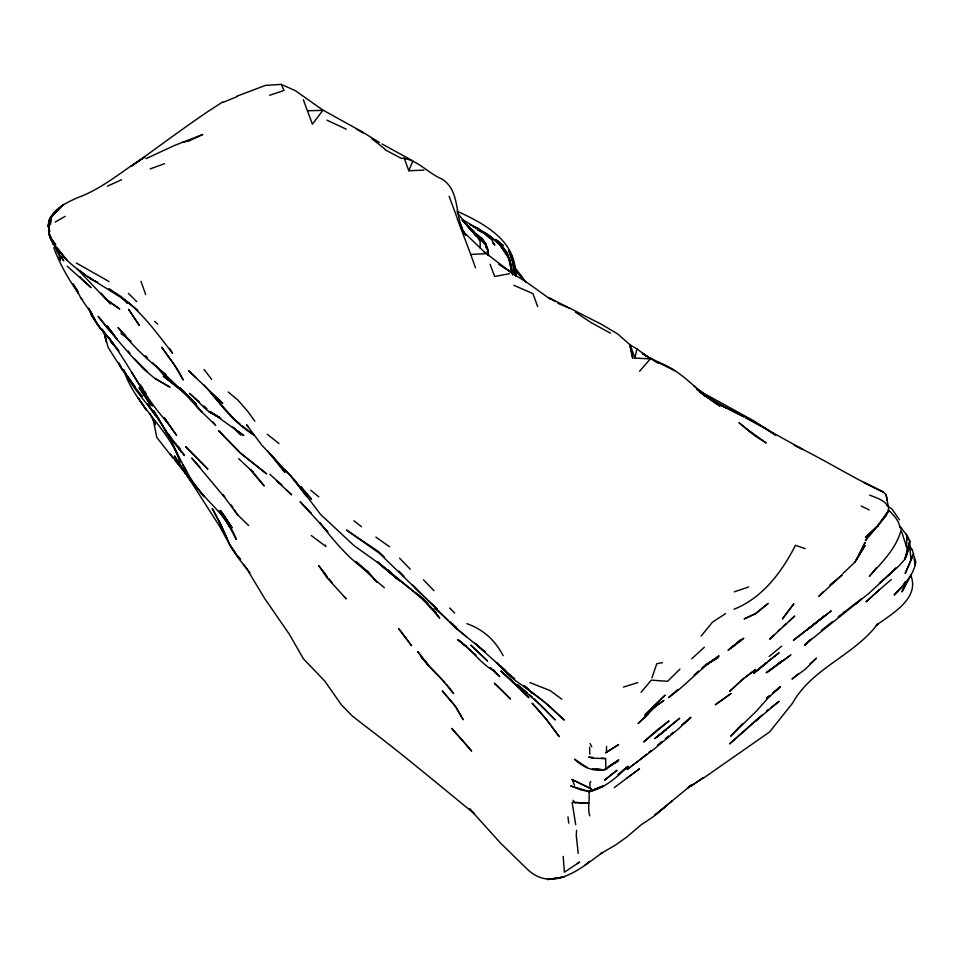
<?xml version="1.0" encoding="UTF-8"?>
<svg xmlns="http://www.w3.org/2000/svg" width="964" height="964" viewBox="0 0 964 964"><rect width="100%" height="100%" fill="white"/><g stroke="black" fill="none" stroke-linecap="round" stroke-linejoin="round"><path stroke-width="1.45" d="M512.607 274.716L512.631 271.86L512.667 274.776M59.913 256.316L59.876 260.557L59.057 254.303L57.093 249.736M589.835 754.089L589.594 747.208M578.207 853.381L576.291 835.643L576.58 830.257M906.281 553.842L904.907 559.289L899.484 565.398L868.817 593.414L804.542 644.976L810.073 640.048M906.558 546.709L906.979 535.309L900.352 527.055M574.496 785.299L572.134 779.551L591.016 788.709L590.884 791.119L589.908 791.504C605.356 787.781 617.129 777.068 628.058 766.199L617.852 774.502M49.706 221.612L48.345 226.793C48.176 211.032 65.624 202.982 77.939 197.56C97.834 190.233 114.692 177.328 131.923 165.338L145.022 156.927L131.14 166.254C157.132 147.841 182.497 128.694 208.923 110.848L222.708 101.979M601.391 758.198L605.633 758.584L605.886 769.405C593.981 772.369 583.063 767.284 574.556 759.21L587.269 767.681M49.646 230.312L49.019 234.674C65.781 272.993 108.619 284.705 137.84 310.36M50.477 224.504L51.719 215.791L48.766 228.239L49.019 234.674L49.152 220.009L49.598 222.889M48.345 226.793L49.983 218.177L63.214 204.525L50.718 217.719M639.602 371.261L650.302 358.909L634.89 358.054L636.891 348.896L630.191 344.943L617.804 334.026L601.982 324.615L568.495 307.504M606.537 746.401L606.464 752.414L605.5 752.836L618.635 744.533L606.464 752.414M49.827 218.442L48.2 225.275L49.586 231.336M901.521 528.139C897.255 547.757 882.229 561.976 869.371 576.352L876.228 567.868M888.736 510.438L877.529 526.284L888.736 510.438L886.061 515.848L865.467 540.647L866.732 538.225M903.461 587.907L901.967 591.908L905.461 584.063M651.941 677.837L656.773 663.726L662.473 662.69M423.943 170.122L408.796 170.736L412.881 160.916L382.033 143.961M905.497 584.112L902.617 590.667L911.233 574.809M905.184 581.714L903.123 585.57L894.086 595.041C903.003 585.546 913.86 575.424 915.8 561.867L914.017 555.927M854.863 562.205L864.997 545.552L854.863 562.205L842.837 573.604M55.394 245.784L53.827 247.929C59.816 264.003 68.396 279.174 78.409 293.213L75.132 287.164M701.141 636.083L712.504 622.129L725.555 613.622M641.048 692.381L651.266 680.15L667.63 681.307L679.921 669.124M590.799 781.527L589.92 782.575L590.004 788.299L591.016 788.709M892.242 571.977L888.338 575.568L895.918 567.808M893.411 570.628L879.361 583.244M653.387 707.962L663.895 700.503L656.376 705.708L638.084 723.566L643.651 718.264M823.292 591.691L818.81 596.427L842.187 574.881L829.763 585.148M742.292 723.892L730.7 736.171L756.607 710.902L768.429 697.635L780.43 686.597L774.08 692.068M773.827 635.18L769.706 639.168L794.746 616.044L789.468 620.768M777.96 631.203L780.021 629.203M742.051 679.801L729.688 691.345L742.798 679.234L755.571 669.486L742.051 679.801L742.798 679.234M810.218 640.12L804.795 645.169L811.278 639.132M704.31 647.29L691.718 658.798M235.614 552.854L229.842 544.913L218.961 520.837L229.842 544.913L237.53 556.999L246.688 568.615L264.642 598.463L289.296 634.204L303.407 658.798L324.723 681.03L341.389 704.792L352.149 715.866L365.332 726.169C402.554 754.294 438.307 784.359 474.469 813.797L469.661 808.856L500.147 842.693L527.561 869.444C552.553 893.062 581.172 868.19 602.343 852.586L600.837 853.526L615.719 844.934L626.949 836.897L640.807 825.064L653.797 816.363L671.944 801.036M762.199 714.939L729.603 743.895L760.018 716.915L755.246 721.313L779.177 701.286L771.14 707.468M654.448 732.23L643.711 741.955L669.04 720.927L655.52 731.254M694.08 675.125L698.514 671.149M701.84 668.16L705.154 665.172L718.457 657.34L706.154 664.859L719.048 655.881C700.695 667.775 686.585 684.91 668.667 697.466L677.463 689.826M856.333 603.5L861.406 598.981L855.478 604.235M782.792 626.66L786.13 623.708M891.302 579.545L879.108 590.052M809.796 664.015L816.472 658.147L805.422 669.136L791.986 679.054L798.662 673.523M767.922 661.256L779.129 652.761L753.619 673.366L765.934 662.774M584.823 865.286L589.39 861.358M684.512 722.867L690.212 718.023L681.584 725.386L690.899 717.3L678.945 728.447L654.122 749.064L627.022 769.513L637.71 761.452M769.248 656.436L781.635 646.133M769.79 695.634L766.476 698.382L769.85 695.719L768.067 697.093M639.819 759.837L646.591 754.27M648.856 752.402L651.11 750.546M657.484 745.196L662.015 741.485M832.631 621.503L821.304 630.468M838.15 616.972L841.476 614.249M665.401 738.701L668.751 735.966M670.98 734.146L673.209 732.327M753.619 673.366L767.031 662.714M768.175 671.763L790.89 654.942L766.175 672.739L782.889 660.424L777.972 663.822M665.991 729.724L656.629 737.279L679.728 718.216L654.809 738.569L666.04 729.664M842.632 613.309L844.958 611.441M843.572 612.767L856.936 602.163M667.1 805.446L654.544 815.351L691.875 784.708L687.79 787.757L704.997 777.056L769.609 731.941L792.577 703.118C812.254 667.823 854.369 655.484 877.951 623.588L876.18 625.395L877.276 624.576C892.748 613.321 920.427 597.776 910.546 574.773M766.549 710.998L768.838 709.227M614.249 787.612L639.518 768.766L626.793 778.201M691.26 786.07L702.925 777.779M577.412 863.575L579.641 862.045L564.398 872.227L563.181 856.418M607.525 767.26L618.755 759.885L605.886 769.405L605.067 768.73M608.935 766.476L617.948 761.223L611.779 764.44M55.201 222.106L65.191 216.334M734.026 609.236C762.524 597.909 782.045 571.833 795.433 545.299L805.121 548.637M145.986 158.674L174.171 145.6L202.717 134.502L188.787 141.081L182.57 142.178M107.474 186.136L121.597 179.774M602.898 785.913L588.944 791.902C590.016 800 587.281 807.832 589.739 815.833M223.19 102.28L237.252 96.557M236.939 96.195L265.462 85.386L281.211 84.386L295.321 90.64L322.591 109.896L361.874 131.646L379.611 142.6M150.167 168.905L164.507 163.711M734.315 591.836L748.703 586.968M269.655 95.279L284.043 90.435L281.211 84.386M623.407 687.103L637.855 682.548M509.426 273.692L494.665 276.511L490.134 264.329M465.636 234.867C453.743 217.852 461.37 191.065 441.813 178.979C427.787 173.219 416.689 158.65 401.06 158.265L385.263 149.854M457.406 219.25L470.757 254.46L485.868 253.665M307.649 110.74L322.844 110.378L312.408 124.187L303.323 99.738M575.713 824.726L572.11 802.289L588.884 803.277L576.303 802.53M605.633 758.584L592.077 758.186L588.679 757.041L592.908 757.427M592.523 768.766L603.862 769.959L595.559 768.826M869.661 495.147C876.264 497.737 884.121 499.906 888.001 506.329M529.911 682.584L550.095 690.573L561.831 699.213M557.891 303.323L569.929 308.42M513.848 285.284L532.959 293.634L537.623 306.552M469.697 224.6L477.746 228.143L490.592 236.831L476.445 228.335M326.941 120.139L346.172 129.164M472.601 226.432L479.012 229.492L462.768 219.708M658.291 362.428C683.283 370.742 698.105 393.42 720.12 406.145L699.539 391.77L705.299 396.397L698.912 390.516M658.304 362.44L666.919 366.621L649.905 357.668M882.229 491.375L863.744 482.337L883.084 491.941L886.097 494.713L887.35 500.822M572.134 779.551L590.004 788.299M861.177 506.028L869.154 509.932M698.093 390.167L754.197 421.051L775.671 435.15L763.476 427.257L745.293 417.448L802.265 449.14L794.312 445.223C824.473 459.708 852.73 477.807 883.084 491.941M696.839 389.54L701.997 392.107M567.025 306.841L548.95 297.755L555.119 301.563M456.912 211.092C484.506 223.817 516.559 240.494 515.559 275.849M665.558 365.91L674.535 370.73M466.889 623.66C483.506 629.6 494.918 640.144 503.148 655.616M610.489 333.207L590.968 322.518L575.448 312.167M87.242 276.487L91.134 278.632M199.512 402.06L189.547 393.36L207.055 410.327L220.768 418.28M762.187 426.534L763.717 427.389M209.272 411.893L219.418 417.533M219.346 417.472L208.827 411.471L219.298 417.412L210.61 411.712M356.379 129.08L363.067 132.887M155.059 378.515L169.797 387.046L155.059 378.515C136.551 364.175 122.669 345.269 107.137 328.001L98.135 316.349L107.317 327.447M705.046 395.963L719.831 404.675L744.015 416.906L712.685 400.494L726.904 408.387L706.431 396.228L693.586 385.612M636.891 348.896L650.158 358.596L642.554 353.559L657.918 363.151M76.325 263.027L109.028 281.536M642.554 353.559L648.531 357.174M480.783 231.709L477.433 229.673L482.59 232.336L491.616 239.638L494.821 245.109L492.833 243.157M498.641 264.293L528.85 283.814L550.577 299.358M109.233 288.887L121.464 297.008L127.573 303.395L121.464 297.008M523.657 686.199L528.597 689.537C518.427 682.801 507.257 675.812 500.364 665.726L507.944 673.595L514.716 678.596M507.835 270.053L516.222 275.945M375.9 537.141L389.54 546.745M506.233 268.703L516.427 276.029M129.694 303.744L125.489 300.37M215.864 415.544L243.772 435.62L237.566 430.703M114.439 292.791C138.936 307.48 155.325 331.242 172.58 353.306L169.604 348.438M886.928 505.425L892.062 509.173L899.448 519.789M484.085 251.869L505.859 268.45M511.016 675.848L496.46 662.75L502.774 668.775M311.264 535.538L325.88 546.48L325.458 545.13M475.433 233.469C483.205 237.963 488.748 246.423 488.435 255.556M453.273 624.636L451.032 622.889L456.623 627.54M542.045 700.021L531.55 691.863M523.572 686.26L547.54 704.443L564.302 720.072L542.901 700.659M506.401 254.351L499.207 243.904L484.314 232.372C499.003 241.121 511.703 255.797 512.27 273.547M745.967 428.474L766.187 442.97L755.125 435.945L738.954 422.678L751.583 433.149M79.614 270.523L85.061 274.776M353.921 520.789L361.488 526.718M267.221 434.234L278.982 443.536M371.791 138.635L384.961 149.131M420.593 596.812L414.797 592.197L426.775 602.874L423.172 599.198M394.24 576.231L377.057 562.096L353.993 545.588L320.482 514.306L294.876 480.446L261.895 445.223L246.543 424.823L248.676 426.883M131.14 341.268L121.006 333.122L127.465 338.376M165.76 374.357C148.119 360.693 131.863 345.112 118.042 327.567L125.886 335.749M413.363 591.089L387.817 570.242L396.891 578.677L387.817 570.242M278.391 482.205L281.789 484.976L269.812 474.276M187.016 395.095L163.241 376.153L182.642 390.914L192.692 400.904M310.733 490.23L318.831 496.882M431.968 604.32L454.044 626.552L466.552 636.806M377.442 561.687L379.744 563.591M382.057 565.494L385.516 568.338M454.044 626.552L485.037 651.893L475.638 643.892M381.624 565.748L399.94 580.955M527.585 693.116L517.234 684.561L540.961 705.552L555.264 719.903L534.393 698.912M529.887 695.02L532.188 696.924M183.835 392.095L177.484 386.805L188.45 397.096L201.85 412.086L194.608 403.024M388.6 571.568L420.919 597.62L436.198 612.827L421.871 597.861L439.753 618.177L432.824 608.766M527.151 688.429L523.765 685.597L532.417 693.224L524.982 686.368M228.275 392.023L237.843 400.024L247.76 411.387L254.882 421.28M240.072 424.064L232.252 417.496L234.168 419.207L203.633 384.648M242.301 425.931L254.376 435.367C236.698 424.509 223.419 408.857 210.947 392.649L222.768 403.398L188.643 370.742L195.873 377.623M374.285 579.159L355.824 561.397L368.127 571.977C348.739 558.915 334.086 541.009 319.831 522.837L327.832 531.911L300.105 501.714L311.444 513.33M492.941 669.679L495.122 671.51C480.337 663.847 471.553 649.121 458.033 639.831L476.023 655.062M506.136 671.402L474.589 643M475.987 235.24L486.133 244.579L474.372 234.144M67.251 266.233L91.05 287.646L79.65 276.776L80.301 277.343M377.37 561.699L393.059 575.038L388.215 569.989M384.407 587.763L373.767 578.725L376.9 582.136L368.14 571.664M501.075 671.125L518.186 686.657L528.887 697.743L501.075 671.125L524.946 692.526M498.448 664.75L505.148 670.474M512.764 681.909L515.27 684.066M154.577 321.349L157.686 324.024M158.229 368.019L196.258 404.205L187.112 395.252M141.865 366.971L147.287 371.718L134.333 358.632M430.631 603.175L437.21 608.995M434.836 608.32L448.2 620.274M476.794 236.361L462.105 219.864L476.638 236.216L466.528 224.937L473.806 231.047L480.108 241.603L480.229 248.085M203.874 405.952L207.079 408.893M286.428 489.965L291.61 494.785L276.367 480.59M419.015 595.101L421.208 597.162M424.497 600.247L427.799 603.331M238.626 458.647L252.411 471.565L264.22 486.001L250.194 469.48L253.267 472.589L252.411 471.565M485.699 253.255L463.6 231.938L465.588 235.192M76.373 288.766L80.639 297.804L82.687 299.732M384.6 557.3L378.358 551.444L346.498 530.067L379.503 553.384L437.029 609.176L414.665 587.293M145.383 355.716L147.516 357.752M152.83 362.826L170.712 381.792L156.023 365.874M492.664 669.811L499.677 676.535L490.351 667.522M248.592 525.513L237.361 514.571L224.805 497.569L191.752 458.057L199.849 467.191M232.818 427.04L240.964 434.957L233.927 427.968M514.198 269.04L521.62 277.234L514.089 269.04M398.903 571.049L403.928 576.207M128.429 293.369L136.768 301.66M114.114 334.894L110.185 330.712M426.751 663.497L444.838 682.404M449.658 608.007L454.683 613.056M238 515.282L234.553 510.064M423.449 579.858L433.921 590.643M399.554 558.168L410.242 569.182M179.955 387.504L185.076 392.806M430.51 667.763L441.861 679.512L453.658 693.598L446.706 684.452M450.14 621.756L453.249 624.985M412.773 585.136L419.545 592.209M77.289 268.968L105.703 299.021L119.741 309.046L106.667 299.876L110.607 303.937L101.1 293.092M910.149 547.612L912.077 549.721L909.233 545.696M285.091 469.89L294.876 480.446L306.636 496.315M157.192 367.32L165.892 376.852L160.253 370.61M116.777 348.209L110.836 341.63L116.68 348.474M457.201 212.731L472.011 231.215M429.378 666.546L417.725 651.688L429.378 666.546L421.22 657.062L428.57 665.449M513.185 265.184L526.091 282.283M185.076 393.264L199.476 409.664L215.755 425.473L213.032 421.979M173.05 458.189L156.77 437.379L153.107 418.918M222.817 494.508L224.769 496.797M344.329 596.632L346.269 598.909L326.892 577.617L318.771 565.663L327.386 576.773M267.185 450.646L274.885 459.009L284.946 472.468L270.053 454.092M170.652 437.102L168.724 434.812L181.184 451.863L175.544 443.476M134.96 387.335L142.539 396.529M66.649 259.81L56.177 246.929L65.191 258.039M322.651 570.917L325.242 574.122M328.7 578.388L332.146 582.654M123.561 369.501C133.213 390.854 151.493 406.844 163.434 426.883M175.135 460.587L188.534 477.313L174.448 455.888L219.214 525.693L232.975 550.408L240.566 559.662L238.096 556.252M290.248 475.445L306.697 496.4M170.483 454.14L178.738 464.479M52.767 241.88L53.538 244.651L50.477 239.132L49.08 233.071L52.261 240.12L55.828 244.591M243.434 564.543L249.965 572.749M114.114 344.726C105.209 332.954 93.496 322.579 88.7 308.203L95.593 320.554M573.086 800.289L575.219 803.036M116.56 347.835L118.97 350.956M204.055 369.453L211.67 379.37M888.085 509.438C892.977 514.872 898.978 519.897 899.954 527.706M160.157 421.437L149.492 406.555M171.158 439.235L166.23 432.487L170.749 439.102L168.495 434.619M128.212 350.956L129.899 353.306M177.725 369.598L161.699 347.197L173.954 364.32L183.232 379.985L178.412 370.899M221.672 514.33L226.745 521.428L236.24 539.442C228.034 515.824 206.392 502.099 193.041 482.133C183.413 467.13 175.99 450.959 168.555 434.812M52.261 240.12L55.249 244.362M488.194 254.797L488.085 250.459L485.217 243.302L481.506 238L484.796 244.229M164.217 417.52L176.581 435.379L164.242 418.304L168.351 423.473C144.323 397.734 129.574 365.404 108.619 337.412L112.475 342.654L99.762 327.435L90.905 313.987L98.449 326.061L107.149 336.328L102.196 329.17M159.385 419.557L153.517 410.58L164.627 429.631L184.341 455.538L182.088 452.068M80.639 297.804L92.52 315.047L90.495 311.324M456.249 707.395L442.259 690.851L454.393 704.937L463.214 719.722L456.948 708.624M127.176 375.382L135.309 387.323L122.561 370.08L108.125 347.462L104.04 332.062M499.207 243.904L509.823 259.75L511.703 272.957M154.891 415.074L147.468 403.892L150.553 408.555M219.105 510.836L229.709 526.971L226.407 520.753M231.276 505.028L232.914 507.546M178.34 446.272L180.593 449.742M140.696 385.106L143.034 388.733M144.588 391.143L146.142 393.553M131.502 372.164L152.372 406.013L141.829 388.335M160.916 422.702L170.749 439.102L164.169 428.1M182.642 464.419L186.594 471.107M61.576 257.014L63.732 260.858L57.683 252.64L54.936 245.748M118.644 362.789L122.621 370.104L118.632 362.777M73.288 283.778L78.277 293.044M486.109 246.724L488.085 250.459L488.158 254.966M590.052 743.521L591.751 746.823M906.979 535.309L909.811 540.9L909.474 547.528L904.907 559.289L909.811 540.9L906.172 556.686L907.413 549.769L901.786 532.056M149.806 413.484L155.505 424.763L153.252 418.75M457.635 219.286L449.152 196.331M125.163 372.333L129.284 381.214M55.514 246.651L58.31 252.773L53.839 243.772M102.425 329.772L104.98 335.448L106.04 341.618L104.956 334.436M172.062 442.368L180.437 461.997C167.941 427.691 134.695 404.687 123.633 369.754M514.161 269.522L516.174 274.077M221.624 526.489L227.251 539.25L224.154 532.176M906.015 534.044L908.245 539.828M404.145 157.903L408.796 170.736M634.89 358.054L630.191 344.943L632.733 358.355L629.625 344.763M140.961 281.343L145.672 294.538M470.757 254.46L475.505 267.847M912.209 550.01L913.559 554.011L905.244 573.399L913.559 554.011L910.884 558.518L909.414 543.359M52.743 241.988L53.538 244.651M485.217 243.302L486.543 248.712M487.206 251.423L487.856 254.122M461.19 225.287L462.539 230.806M513.655 265.907L511.739 255.978L513.933 266.16M914.053 558.493L915.258 564.928M886.097 494.713L888.651 508.486M511.595 272.74C511.45 261.087 507.534 249.652 497.906 242.542L507.1 252.544L511.101 268.86M567.977 816.882L568.724 823.148M514.318 274.909L513.234 263.57L508.799 250.423L515.222 269.438L513.234 263.57L514.113 273.848M865.045 542.587L856.502 559.686L865.045 542.587M589.161 791.54L603.44 786.118L589.161 791.54L580.653 789.805L570.688 785.937L589.161 791.54M793.734 603.934L782.527 618.78L793.734 603.934M648.459 713.649L644.181 718.084L648.459 713.649M654.942 705.009L644.808 715.264L665.184 695.14L654.942 705.009M878.3 525.296L865.829 537.093L878.3 525.296M824.678 615.731L806.964 630.034L831.209 610.899L793.432 640.301L824.678 615.731M879.216 589.908L866.226 601.681L879.216 589.908M741.039 639.518L728.049 650.29L743.81 638.192L731.387 647.808L741.039 639.518M616.803 770.429L604.729 780.045L616.803 770.429M779.743 687.368L773.152 692.935L779.743 687.368M768.043 603.536L755.824 613.658L744.136 618.96L755.523 613.514L768.043 603.536M730.977 693.598L715.421 704.684L730.977 693.598M563.892 877.023L547.564 879.493L563.892 877.023M97.521 282.392L89.592 278.235L97.509 282.392M497.725 241.012L495.713 239.53L503.389 245.675L497.725 241.012M266.534 473.782L240.458 453.116L218.9 430.956L240.458 453.116L266.534 473.782M112.74 291.779L109.173 289.067L112.74 291.779M463.841 644.446L458.033 639.831L466.19 646.398L463.841 644.446M536.767 708.203L532.116 703.214L546.564 719.614L559.216 736.58L546.564 719.614L536.767 708.203M499.581 688.019L494.339 683.223L510.559 699.045L499.581 688.019M487.507 660.967L470.938 645.265L487.507 660.967M207.73 468.998L185.691 446.766L207.73 468.998M311.468 499.219L300.732 486.615L311.468 499.219M462.527 740.497L451.742 728.423L471.661 751.113L462.527 740.497M203.982 496.532L190.101 479.952L177.388 461.419L189.45 478.602L180.931 466.769L203.982 496.532M401.795 632.649L398.71 628.697L411.52 645.639L401.795 632.649M117.162 339.328L107.414 326.218L117.162 339.328M224.275 515.716L220.455 510.45L232.107 527.766L224.275 515.716M146.359 410.098L138.201 397.843L146.359 410.098M139.31 325.338L128.646 309.48L139.31 325.338M142.756 392.987L139.129 387.649L150.661 404.988L142.756 392.987M215.273 513.957L212.213 508.438L220.961 525.199L215.273 513.957"/></g></svg>
